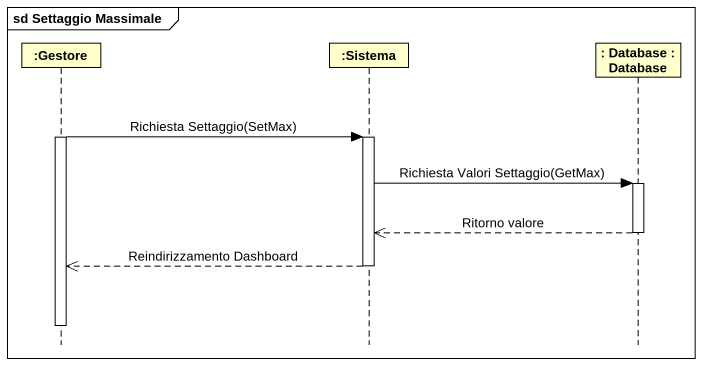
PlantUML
@startuml
mainframe sd Settaggio Massimale
hide footbox
participant ":Gestore" as Gestore
participant ":Sistema" as Sistema
participant ": Database : Database" as Database_

activate Gestore
Gestore -> Sistema : Richiesta Settaggio(SetMax)
activate Sistema
Sistema -> Database_ : Richiesta Valori Settaggio(GetMax)
activate Database_
Database_ -->> Sistema : Ritorno valore
deactivate Database_
Sistema -->> Gestore : Reindirizzamento Dashboard
deactivate Sistema
deactivate Gestore
@enduml
